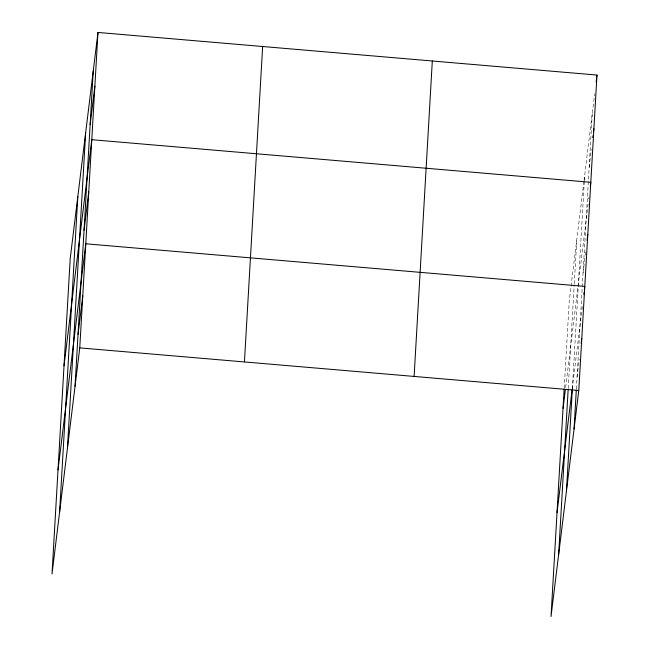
<?xml version="1.0" encoding="UTF-8"?>
<svg xmlns="http://www.w3.org/2000/svg" width="649" height="649" viewBox="0 0 649 649"><rect width="100%" height="100%" fill="white"/><g stroke="black" fill="none" stroke-linecap="round" stroke-linejoin="round"><path stroke-width="0.49" stroke-dasharray="3.25 2.43" d="M564.216 388.126L569.238 301.112L583.93 181.444M568.216 388.516L574.203 284.757M574.268 283.743L576.831 239.23M572.345 388.816L584.311 181.542M584.368 180.527L584.66 175.465M576.369 388.986L592.261 113.583M584.051 180.446L594.687 93.821M589.162 167.207L591.353 149.424M565.62 387.396L588.132 204.037M588.74 199.097L588.984 197.118M583.07 272.88L585.13 256.087M585.252 255.098L585.739 251.147M572.215 388.8L582.486 305.168M577.058 376.972L579.241 359.189"/><path stroke-width="0.97" d="M59.611 512.061L77.815 196.623M67.439 448.305L85.644 132.867M75.033 386.415L93.237 70.976M97.975 32.45L70.214 258.513L52.009 573.943L79.762 347.888L97.975 32.45L596.991 75.057L578.786 390.487L551.025 616.55L564.151 389.14M244.438 361.947L262.65 46.509M414.111 376.428L432.315 60.998M558.627 554.668L568.159 389.514M566.455 490.904L572.288 389.814M574.057 429.021L576.304 389.984M90.146 124.608L94.876 86.074M64.024 365.76L91.785 139.697L590.801 182.304L590.314 186.255M84.046 230.273L88.775 191.747M58.021 469.852L85.773 243.797L584.79 286.396L584.433 289.357M78.042 334.373L82.772 295.839M596.139 81.969L596.504 79.008M596.747 77.028L596.991 75.057M592.805 137.572L593.048 135.592M593.535 131.642L593.9 128.68M563.048 408.359L565.376 389.4M587.069 240.276L587.799 234.346M557.037 512.459L572.094 389.798M583.824 294.297L584.068 292.326M581.179 343.386L581.788 338.445M79.762 347.888L578.786 390.487"/></g></svg>
